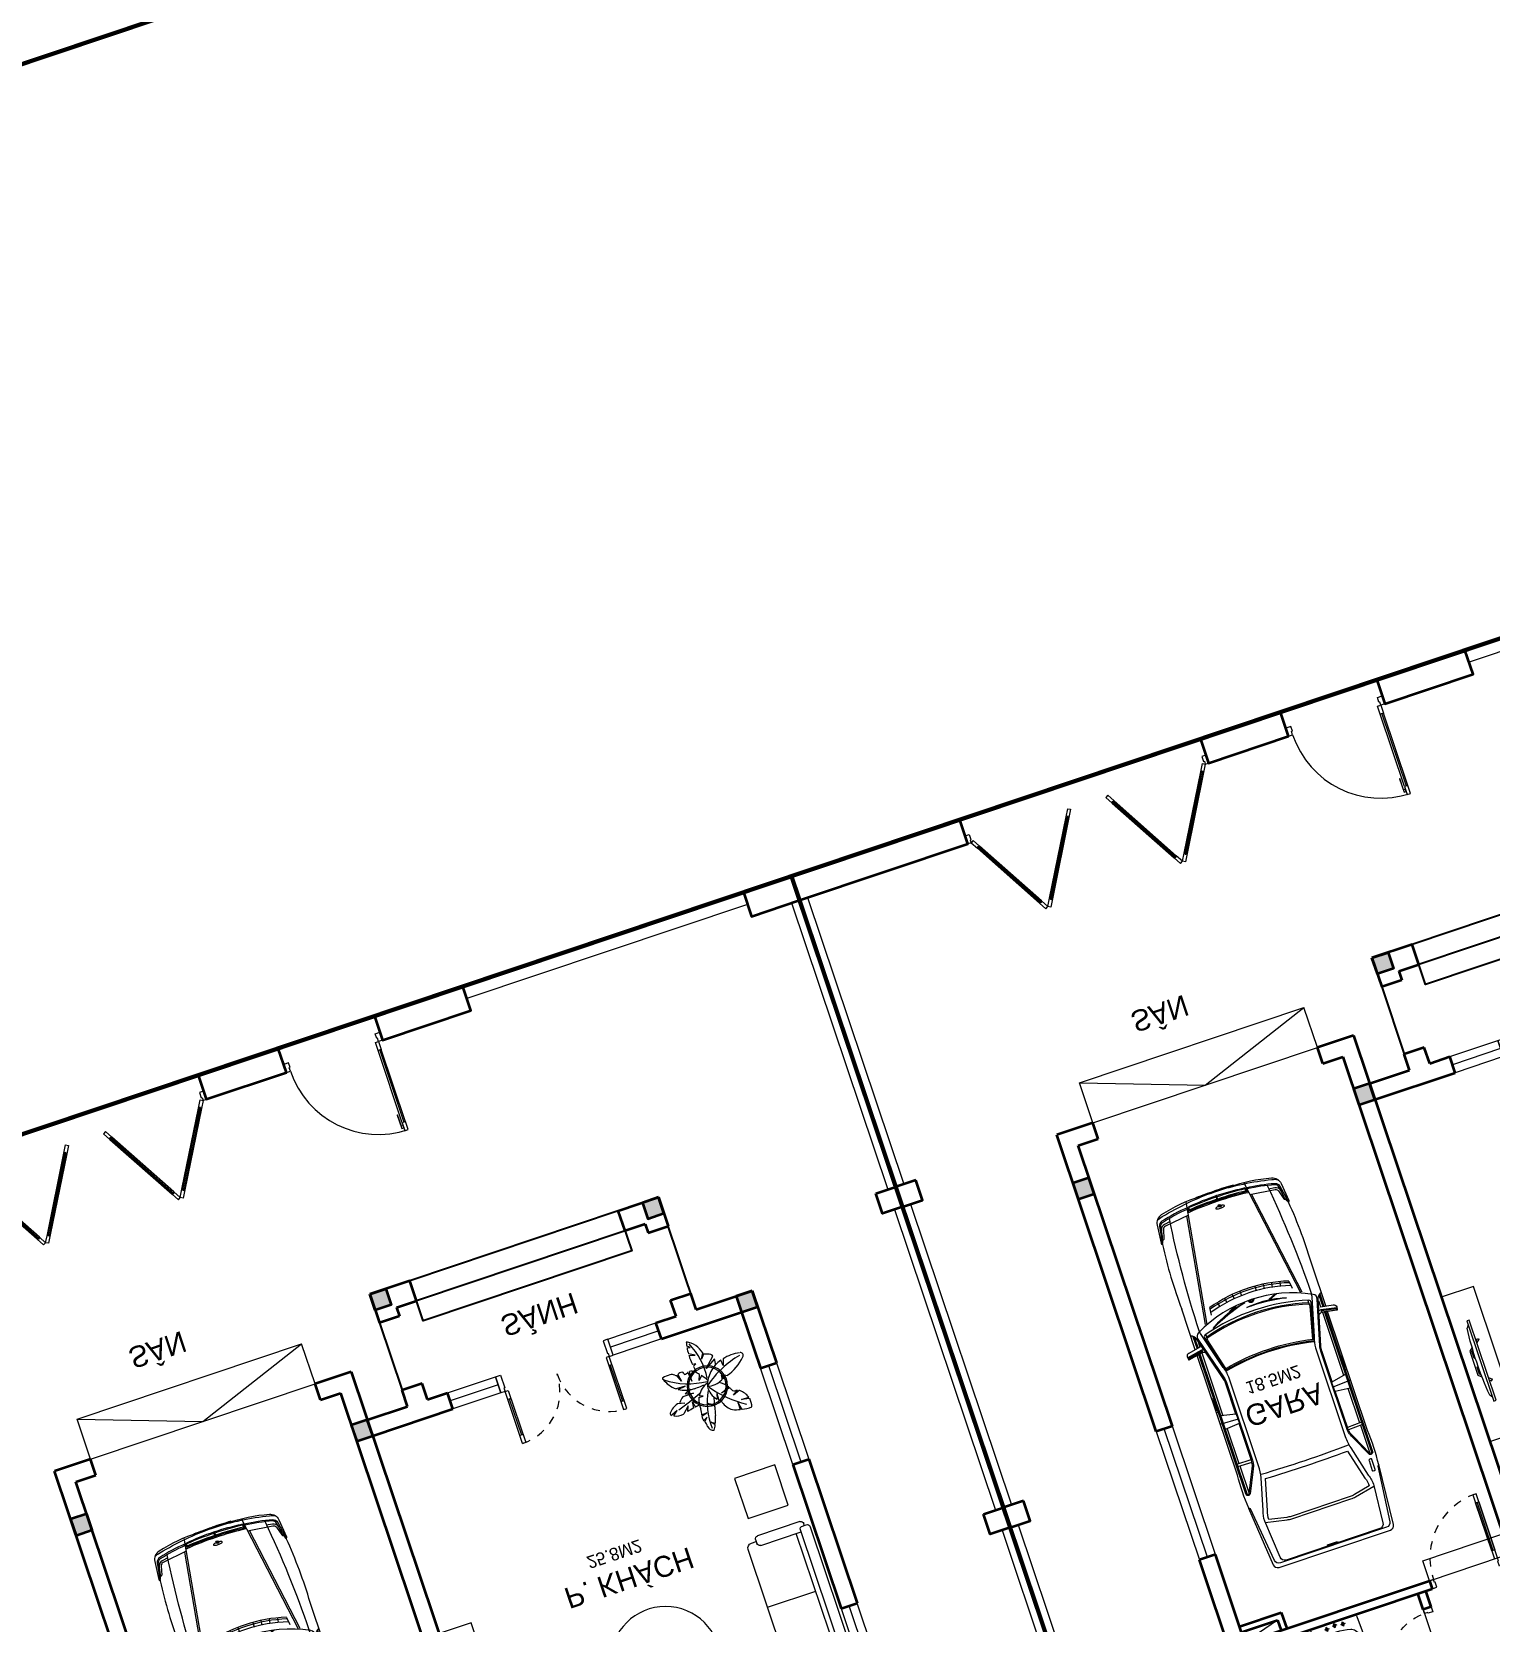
# Model space of a CAD drawing. Header units: metres. Extents: x 568336 to 569219, y 2065964 to 2066430.
# Drawn here: x 568518.65 to 568535.9, y 2066137.86 to 2066156.67 of the extents above; entities that cross this region are included whole.
import ezdxf

# ---------------------------------------------------------------- set-up
doc = ezdxf.new("R2010")
doc.units = ezdxf.units.M
for name, pattern in [('$AUDIT_BAD_LTYPE2', [0]), ('CENTER', [2, 1.25, -0.25, 0.25, -0.25]), ('DASHED', [0.75, 0.5, -0.25]), ('HIDDEN', [0.375, 0.25, -0.125]), ('Xref-VCMT-BT3 - tuong bao$0$HIDDEN', [0.375, 0.25, -0.125])]:
    doc.linetypes.add(name, pattern=pattern)
doc.layers.get('0').update_dxf_attribs({"linetype": 'CONTINUOUS'})
for name, color, linetype, lineweight in [('-CONCRETE', 1, 'CONTINUOUS', 35), ('-DIM', 9, 'CONTINUOUS', 13), ('-DOOR', 137, 'CONTINUOUS', 9), ('-FURNITURE', 46, 'CONTINUOUS', 9), ('-KH', 143, 'CONTINUOUS', 13), ('-LINE1', 7, 'CONTINUOUS', 18), ('-RANH GIOI KHU DAT', 12, 'CENTER', 18), ('-TEXT', 7, 'CONTINUOUS', 15), ('-WALL', 4, 'CONTINUOUS', 35), ('A-Cay', 75, 'CONTINUOUS', 5), ('Bighome_khuat', 251, 'DASHED', 5), ('TEXT25', 2, 'CONTINUOUS', 13)]:
    doc.layers.add(name, color=color, linetype=linetype, lineweight=lineweight)
doc.layers.add('SOLO', color=7, linetype='CONTINUOUS')
doc.styles.add('T1', font='', dxfattribs={"height": 200})
doc.styles.get('T1').set_extended_font_data('VNgeometric Light')

# ---------------------------------------------------------------- blocks, each defined once
blk = doc.blocks.new('M1-T1')
at = {"layer": '-CONCRETE', "color": 1, "linetype": 'HIDDEN', "ltscale": 10, "const_width": 50}
blk.add_lwpolyline([(191582, 50952), (197582, 50952), (197582, 30952), (191582, 30952)], close=True, dxfattribs=at)
at = {"layer": '-LINE1', "lineweight": 18}
blk.add_lwpolyline([(191582, 50952), (197582, 50952), (197582, 30952), (191582, 30952)], close=True, dxfattribs=at)
blk = doc.blocks.new('t1$0$D11')
at = {"linetype": '$AUDIT_BAD_LTYPE2'}
for p, q in [((70, 100), (70, 1000)), ((90, 1000), (90, 100))]:
    blk.add_line(p, q, dxfattribs=at)
for points in [[(50, 1000), (90, 1000), (90, 1100), (50, 1100), (50, 1000)], [(50, 1003), (50, 100)], [(50, 100), (90, 100), (90, 0), (50, 0), (50, 100)]]:
    blk.add_lwpolyline(points)
for points in [[(118, 895), (118, 1064), (90, 1064), (90, 1036), (113, 1036), (113, 895)], [(0, 0), (50, 0), (50, -40), (60, -40), (60, -100), (0, -100)], [(1200, 0), (1150, 0), (1150, -40), (1140, -40), (1140, -100), (1200, -100)]]:
    blk.add_lwpolyline(points, close=True)
at = {"linetype": '$AUDIT_BAD_LTYPE2', "ltscale": 0.3}
blk.add_arc((50, 0), 1100, 0, 90, dxfattribs=at)
blk = doc.blocks.new('A$C6CE07C06')
for p, q in [((1356, 1801), (1350, 1615)), ((1387, 1801), (1382, 1615)), ((1857, 1615), (1840, 1801)), ((1925, 1839), (1915, 1601)), ((1980, 1615), (2018, 1801)), ((2811, 1945), (2844, 1766)), ((2816, 1953), (2822, 1954)), ((2828, 1949), (2860, 1769)), ((2900, 1839), (3433, 1839)), ((3068, 1815), (2905, 1815)), ((3055, 1801), (2907, 1801)), ((1355, 1774), (989, 1774)), ((1842, 1774), (1387, 1774)), ((2839, 1774), (2013, 1774)), ((2856, 1761), (2853, 1760)), ((2996, 1774), (2912, 1774)), ((3245, 1511), (3341, 1500)), ((3370, 1393), (3312, 1380)), ((3391, 1290), (3332, 1281)), ((3406, 1186), (3347, 1180)), ((3414, 1081), (3355, 1079)), ((3414, 884), (3355, 886)), ((3391, 675), (3332, 685)), ((3406, 779), (3347, 785)), ((3341, 465), (3245, 454)), ((3370, 572), (3312, 585)), ((1356, 164), (1350, 350)), ((1387, 164), (1382, 351)), ((1857, 351), (1840, 164)), ((1925, 127), (1915, 364)), ((1980, 351), (2018, 164)), ((2811, 20), (2844, 199)), ((1355, 191), (989, 191)), ((1842, 191), (1387, 191)), ((2839, 191), (2013, 191)), ((2816, 12), (2822, 11)), ((2828, 16), (2860, 196)), ((2901, 127), (3422, 127)), ((3068, 150), (2905, 150)), ((3055, 164), (2907, 164)), ((2996, 191), (2912, 191))]:
    blk.add_line(p, q)
for points in [[(48, 285), (48, 1680, -0.373826), (99, 1739), (803, 1820), (820, 1839), (54, 1773, 0.383818), (0, 1713), (0, 252, 0.383818), (54, 192), (820, 126), (803, 145), (99, 226, -0.373826)], [(2557, 404), (3001, 284, 0.388671), (3036, 301, 0.143383), (3036, 1665, 0.390953), (3001, 1682), (2557, 1559, -0.106047)], [(4564, 983, 0.027521), (4546, 1368, -0.543027), (4554, 1373), (4603, 1360, -0.308444), (4617, 1345, -0.028524), (4637, 983, -0.028524), (4617, 620, -0.308444), (4603, 605), (4554, 592, -0.543027), (4546, 597, 0.027521)], [(4501, 981, 0.027754), (4500, 1005, 0.037978), (4497, 1021, 0.078467), (4490, 1036, 0.253942), (4486, 1038, 0.253942), (4481, 1036, 0.078467), (4475, 1021, 0.037978), (4472, 1005, 0.027754), (4470, 981, 0.027754), (4472, 958, 0.037978), (4475, 941, 0.078467), (4481, 927, 0.253942), (4486, 924, 0.253942), (4490, 927, 0.078467), (4497, 941, 0.037978), (4500, 958, 0.027754)], [(906, 228), (776, 228, 0.414214), (764, 215), (764, 203, 0.414214), (776, 190), (906, 190, 0.414214), (919, 203), (919, 215, 0.414214)]]:
    blk.add_lwpolyline(points, format="xyb", close=True)
for points in [[(817, 1835, -0.039974), (1255, 1839), (2827, 1839)], [(2832, 150), (1846, 150), (999, 150, -0.758852), (984, 205), (1232, 321, -0.14996), (1372, 364), (1915, 364), (2389, 364, -0.077307), (2455, 354), (3016, 199, 0.360394), (3088, 230, 0.242572), (3089, 1735, 0.360655), (3017, 1766), (2455, 1611, -0.077307), (2389, 1601), (1915, 1601), (1372, 1601, -0.137614), (1232, 1645), (984, 1761, -0.758852), (999, 1815), (1846, 1815), (2832, 1815)], [(2834, 1801), (999, 1801, 0.768317), (992, 1772), (1240, 1655, 0.14228), (1371, 1613), (1857, 1615), (1865, 1608), (1971, 1608), (1980, 1615), (2389, 1615, 0.077278), (2451, 1624), (3023, 1782, 0.231129), (3080, 1839)], [(2912, 1774), (2884, 1931, 0.322829), (2849, 1965), (2812, 1959, 0.422531), (2806, 1952), (2842, 1758), (2825, 1723)], [(4578, 1777, -0.06824), (4603, 1702, -0.051611), (4688, 983), (4688, 1178, 0.069896), (4626, 1707, 0.32103), (4523, 1797), (4292, 1820, 0.311578), (4273, 1810, 0.311578)], [(4609, 1370, 0.043765), (4549, 1724, 0.303464), (4496, 1773), (4373, 1795, 0.018633), (4273, 1810, 0.083909), (4370, 1778), (4493, 1756, -0.304556), (4533, 1720, -0.038587), (4593, 1374)], [(4517, 1385), (4476, 1703, 0.304567), (4446, 1739), (4333, 1770, -0.23887), (4324, 1778), (4320, 1790)], [(4553, 340, -0.027873), (3110, 247, -0.059366), (3058, 256), (2582, 386, 0.079464), (2446, 413), (1281, 413, 0.06068), (1127, 394), (736, 296, -0.120949), (592, 270), (116, 311, -0.39497), (59, 371), (59, 1600, -0.404135), (117, 1660), (602, 1699, -0.112937), (736, 1673), (1127, 1571, 0.06068), (1281, 1553), (2446, 1553, 0.070217), (2582, 1578), (3058, 1711, -0.044809), (3109, 1718, -0.02806), (4553, 1625)], [(585, 1698), (531, 1430, 0.050349), (524, 1369), (524, 593, 0.051729), (531, 530), (585, 271)], [(713, 346, -0.11132), (605, 325), (561, 536, -0.051729), (555, 593), (555, 1369, -0.050349), (560, 1424), (605, 1644, -0.111864), (714, 1623), (1102, 1522, 0.016174), (1102, 443), (713, 347)], [(4512, 1628), (4500, 1706, 0.304567), (4453, 1762), (4438, 1766)], [(1170, 1557, 0.017383), (1170, 408, -9.34877)], [(2526, 1563, -0.107872), (2527, 402, 0.970081)], [(2537, 1565, -0.107895), (2538, 400, -0.109161)], [(3212, 1273, -0.045041), (3259, 1070, 0.050749), (3081, 1543, -0.062222), (3208, 1285), (3219, 1281), (3256, 1209)], [(3104, 1495, -0.052375), (3205, 1275), (3214, 1272), (3259, 1184)], [(4578, 988, 0.025968), (4561, 1353, -0.502127), (4565, 1357), (4613, 1347)], [(4689, 1226), (4695, 1226, -0.001921), (4700, 983)], [(3197, 762, -0.045041), (3153, 558, 0.050749), (3195, 1062, -0.062222), (3198, 775), (3207, 766), (3242, 679)], [(3239, 660), (3198, 760), (3191, 767, 0.052375), (3195, 1009)], [(4578, 188, 0.06824), (4603, 263, 0.051611), (4688, 983), (4688, 788, -0.069896), (4626, 258, -0.32103), (4523, 168), (4292, 145, -0.311578), (4273, 155, -0.311578)], [(4613, 618), (4565, 608, -0.502127), (4561, 612, 0.02601), (4578, 977, 0.026384)], [(4689, 739), (4695, 739, 0.001921), (4700, 983)], [(4611, 595, -0.046101), (4549, 241, -0.303464), (4496, 192), (4373, 171, -0.018633), (4273, 155, -0.083909), (4370, 187), (4493, 209, 0.304556), (4533, 245, 0.038587), (4593, 591)], [(4517, 580), (4476, 262, -0.304567), (4446, 227), (4333, 195, 0.23887), (4324, 187), (4320, 175)], [(2834, 164), (999, 164, -0.768317), (992, 193), (1240, 310, -0.149181), (1371, 351), (1857, 351), (1865, 357), (1971, 357), (1980, 351), (2389, 351, -0.077278), (2451, 341), (3023, 184, -0.228236), (3080, 127)], [(2912, 191), (2884, 34, -0.322829), (2849, 0), (2812, 6, -0.422531), (2806, 14), (2842, 207), (2825, 242)], [(4512, 337), (4500, 259, -0.304567), (4453, 203), (4438, 199)], [(817, 130, 0.041495), (1267, 127), (2827, 127)]]:
    blk.add_lwpolyline(points, format="xyb")
for points in [[(2072, 1839), (2072, 1815), (2251, 1815), (2251, 1839)], [(2092, 1839), (2092, 1830), (2233, 1830), (2233, 1839)], [(2835, 1963), (2874, 1764), (2872, 1737)], [(2558, 1553), (2959, 1653), (3041, 1653)], [(3153, 1597), (4682, 1360)], [(3157, 1617), (4514, 1407)], [(49, 1051), (76, 1051), (76, 920), (49, 920)], [(3153, 368), (4682, 605)], [(2558, 412), (2959, 313), (3041, 313)], [(3157, 348), (4514, 558)], [(2835, 2), (2874, 201), (2872, 228)], [(2072, 127), (2072, 150), (2251, 150), (2251, 127)], [(2092, 127), (2092, 135), (2233, 135), (2233, 127)]]:
    blk.add_lwpolyline(points)
blk.add_lwpolyline([(4637, 988), (4570, 988), (4570, 977), (4637, 977)], close=True)
blk.add_circle((4502, 982), 17.5)
for centre, radius, start, end in [((2818, 1947), 6.67, 102.2823, 190.4042), ((2821, 1948), 6.67, 10.3268, 82.609), ((3648, -4086), 5929, 83.9529, 92.0822), ((2851, 1767), 6.67, 190.4042, 285.2365), ((2854, 1768), 6.67, 285.2365, 10.3268), ((714, 984), 2372, 343.5716, 16.3779), ((714, 983), 2387, 343.6793, 16.2892), ((1629, 983), 1731, 359.9757, 17.6213), ((1607, 983), 1789, 359.9764, 16.8703), ((1629, 983), 1789, 359.9764, 16.7982), ((1059, 1015), 3532, 359.565, 5.5133), ((1059, 1015), 3560, 359.5684, 5.381), ((4612, 1343), 4.58, 6.5805, 75.1489), ((3280, 983), 40.8, 103.7631, 256.1858), ((3280, 983), 25.6, 111.5508, 248.398), ((1629, 982), 1731, 342.3787, 0.0243), ((1607, 982), 1789, 343.1297, 0.0236), ((1629, 982), 1789, 343.2018, 0.0236), ((1059, 950), 3532, 354.4867, 0.4446), ((1059, 950), 3560, 354.619, 0.4411), ((4612, 622), 4.58, 284.8511, 353.4195), ((2851, 198), 6.67, 74.7635, 169.5958), ((2854, 197), 6.67, 349.6732, 74.7635), ((2818, 19), 6.67, 169.5958, 257.7177), ((2821, 17), 6.67, 277.391, 349.6732), ((3653, 6050), 5928, 267.7698, 276.0029)]:
    blk.add_arc(centre, radius, start, end)
blk = doc.blocks.new('*U221')
for p, q in [((-1310, 550), (-1350, 550)), ((-1330, 100), (-1330, 550)), ((-90, 550), (-50, 550)), ((-70, 100), (-70, 550)), ((-1310, 100), (-1350, 100)), ((-90, 100), (-50, 100))]:
    blk.add_line(p, q)
for points in [[(-1350, 0), (-1310, 0), (-1310, 650), (-1350, 650)], [(-50, 0), (-90, 0), (-90, 650), (-50, 650)], [(-1400, -200), (-1340, -200), (-1340, -40), (-1350, -40), (-1350, 0), (-1400, 0)], [(0, -200), (-60, -200), (-60, -40), (-50, -40), (-50, 0), (0, 0)]]:
    blk.add_lwpolyline(points, close=True)
at = {"linetype": 'HIDDEN', "ltscale": 0.1}
for centre, start, end in [((-1350, 0), 0, 90), ((-50, 0), 90, 180)]:
    blk.add_arc(centre, 650, start, end, dxfattribs=at)
blk = doc.blocks.new('A$Cf08be9d0')
at = {"layer": '-FURNITURE'}
for p, q in [((2280, 780), (120, 780)), ((840, 780), (840, 180)), ((1560, 780), (1560, 180)), ((0, 96), (0, 624)), ((36, 660), (84, 660)), ((60, 720), (60, 660)), ((120, 624), (120, 120)), ((2280, 624), (2280, 120)), ((2364, 660), (2316, 660)), ((2340, 720), (2340, 660)), ((2400, 96), (2400, 624)), ((60, 60), (36, 60)), ((60, 84), (60, 36)), ((2304, 120), (96, 120)), ((96, 0), (2304, 0)), ((2280, 180), (120, 180)), ((2340, 36), (2340, 84)), ((2340, 60), (2364, 60))]:
    blk.add_line(p, q, dxfattribs=at)
for centre, radius, start, end in [((120, 720), 60, 90, 180), ((2280, 720), 60, 0, 90), ((36, 624), 36, 90, 180), ((84, 624), 36, 0, 90), ((2316, 624), 36, 90, 180), ((2364, 624), 36, 0, 90), ((36, 96), 36, 180, 270), ((96, 84), 36, 90, 180), ((96, 36), 36, 180, 270), ((2304, 84), 36, 0, 90), ((2304, 36), 36, 270, 0), ((2364, 96), 36, 270, 0)]:
    blk.add_arc(centre, radius, start, end, dxfattribs=at)
blk = doc.blocks.new('*U95')
at = {"color": 251}
blk.add_line((-70, 100), (-70, 500), dxfattribs=at)
for points in [[(-50, 0), (-50, 600), (-90, 600), (-90, 0)], [(-50, 100), (-90, 100), (-90, 500), (-50, 500)], [(-700, -100), (-640, -100), (-640, -40), (-650, -40), (-650, 0), (-700, 0)], [(0, -100), (-60, -100), (-60, -40), (-50, -40), (-50, 0), (0, 0)]]:
    blk.add_lwpolyline(points, close=True)
at = {"layer": 'Bighome_khuat', "linetype": 'Xref-VCMT-BT3 - tuong bao$0$HIDDEN'}
blk.add_arc((-50, 0), 600, 90, 180, dxfattribs=at)
blk = doc.blocks.new('*U96')
at = {"color": 251}
blk.add_line((-70, 100), (-70, 700), dxfattribs=at)
for points in [[(-50, 0), (-50, 800), (-90, 800), (-90, 0)], [(-50, 100), (-90, 100), (-90, 700), (-50, 700)], [(-900, -100), (-840, -100), (-840, -40), (-850, -40), (-850, 0), (-900, 0)], [(0, -100), (-60, -100), (-60, -40), (-50, -40), (-50, 0), (0, 0)]]:
    blk.add_lwpolyline(points, close=True)
at = {"layer": 'Bighome_khuat', "linetype": 'Xref-VCMT-BT3 - tuong bao$0$HIDDEN'}
blk.add_arc((-50, 0), 800, 90, 180, dxfattribs=at)
blk = doc.blocks.new('A$C5C575821')
at = {"layer": '-CONCRETE'}
h = blk.add_hatch(color=256, dxfattribs=at)
h.dxf.hatch_style = 1
h.paths.add_polyline_path([(0, 200), (0, 0), (200, 0), (200, 200)])
blk.add_lwpolyline([(0, 0), (200, 0), (200, 200), (0, 200)], close=True, dxfattribs=at)
blk = doc.blocks.new('XR.MB.LM123$0$tvi 1')
blk.add_lwpolyline([(29, 0), (29, -1000), (0, -1000), (0, 0)], close=True)
for points in [[(29, -50), (52, -81)], [(-24, -236), (-39, -252)], [(0, -285), (-39, -252)], [(0, -256), (-24, -236)], [(70, -315), (111, -350), (111, -650), (70, -685)], [(89, -446), (89, -360), (71, -345)], [(89, -554), (89, -640), (71, -655)], [(89, -446), (73, -446)], [(89, -554), (73, -554)], [(0, -715), (-39, -748)], [(-24, -764), (-39, -748)], [(0, -744), (-24, -764)], [(29, -950), (52, -919)]]:
    blk.add_lwpolyline(points)
blk.add_arc((-4025, -500), 4099, 354.1311, 5.8689)
blk = doc.blocks.new('LUOI M1')
at = {"layer": '-WALL'}
for p in [(-200, 13100), (4600, 13100), (8100, 13100), (-200, 9400), (4600, 9400), (8100, 9400), (-200, 5600), (4600, 5600), (8100, 5600), (-200, -200), (4600, -200), (8100, -200)]:
    blk.add_blockref('A$C5C575821', p, dxfattribs=at)
blk = doc.blocks.new('mb-cay16')
for p, q in [((131, 565), (69, 607)), ((79, 629), (131, 565)), ((-612, 395), (-475, 368)), ((-475, 368), (-605, 366)), ((-433, 528), (-402, 389)), ((-402, 389), (-403, 519)), ((76, 249), (-23, 300)), ((-12, 331), (76, 249)), ((247, 422), (149, 395)), ((149, 395), (242, 402)), ((231, 524), (166, 464)), ((166, 464), (244, 504)), ((409, 179), (522, 284)), ((-490, 209), (-374, 255)), ((-374, 255), (-461, 192)), ((-346, 111), (-191, 154)), ((-191, 154), (-338, 93)), ((-113, 139), (-112, 254)), ((-113, 139), (-91, 231)), ((195, 106), (117, 106)), ((117, 106), (180, 78)), ((260, 6), (450, 8)), ((395, -26), (260, 6)), ((323, 141), (303, 240)), ((334, 245), (323, 141)), ((448, 268), (409, 179)), ((532, 87), (448, 120)), ((448, 120), (574, 92)), ((693, 264), (615, 197)), ((615, 197), (723, 244)), ((-312, -137), (-374, -96)), ((-312, -77), (-291, -67)), ((-312, -142), (-312, -77)), ((-291, -67), (-286, -129)), ((-286, -129), (-267, -55)), ((36, -233), (100, -165)), ((100, -165), (61, -263)), ((218, -196), (205, -361)), ((237, -357), (218, -196)), ((485, -134), (354, -151)), ((354, -151), (513, -157)), ((410, -375), (385, -251)), ((385, -251), (430, -368)), ((-400, -385), (-364, -279)), ((-364, -279), (-356, -378)), ((-262, -431), (-77, -321)), ((-77, -321), (-253, -484)), ((-111, -563), (-53, -498)), ((-53, -498), (-105, -588)), ((115, -424), (62, -449)), ((62, -449), (119, -456)), ((128, -621), (24, -595)), ((24, -595), (128, -650)), ((120, -758), (65, -741)), ((65, -741), (116, -789))]:
    blk.add_line(p, q)
for centre, radius, start, end in [((-329, 448), 288, 161.2206, 190.4639), ((-592, -284), 825, 78.825, 90.6697), ((-979, 594), 1130, 330.6725, 3.641), ((672, 341), 659, 156.2013, 167.6168), ((672, 341), 659, 146.019, 154.0763), ((103, 601), 111, 7.5431, 78.0474), ((371, 601), 160, 174.7063, 208.789), ((-329, 448), 288, 196.4071, 234.1871), ((-1567, -1154), 1923, 36.7035, 57.4695), ((-592, -284), 825, 67.6949, 76.7945), ((-446, 225), 304, 15.845, 56.6107), ((-65, 333), 91.7, 195.845, 230.5606), ((1597, -159), 1682, 164.075, 168.4284), ((1597, -159), 1682, 162.73, 163.0792), ((-1650, 851), 1718, 342.73, 347.6168), ((-120, 252), 347, 335.1428, 8.1671), ((932, 225), 712, 165.6239, 173.8497), ((129, 455), 123, 344.0084, 22.936), ((932, 225), 712, 164.0084, 164.1101), ((-317, 3808), 3622, 283.398, 283.5483), ((583, 70), 223, 60.4468, 103.5483), ((-428, 307), 116, 233.2325, 237.5887), ((-428, 307), 116, 255.929, 267.091), ((-423, 137), 55.6, 24.2055, 101.4054), ((21, 337), 432, 204.2055, 211.5513), ((21, 337), 432, 213.4357, 237.8387), ((-339, 0), 339, 47.9514, 50.5606), ((-339, 0), 339, 354.6008, 42.9255), ((-120, 252), 347, 286.6838, 329.891), ((2154, -4834), 5268, 107.3413, 112.3058), ((-317, 3808), 3622, 278.6352, 279.8665), ((-317, 3808), 3622, 280.3581, 282.1977), ((222, 322), 389, 305.9962, 321.846), ((501, 377), 294, 284.4707, 323.1477), ((710, 220), 32.6, 323.1477, 55.438), ((-116, -923), 867, 107.2231, 135.0207), ((-1002, 1224), 1607, 281.5143, 307.8151), ((-514, 139), 540, 287.0409, 341.5638), ((-107, -353), 338, 71.7274, 118.1939), ((1131, -297), 1182, 173.2497, 205.5927), ((808, 380), 986, 210.5659, 218.4214), ((-127, -1432), 1327, 53.4555, 85.594), ((376, -5410), 5352, 91.6804, 93.9771), ((808, 380), 986, 220.6948, 225.7556), ((233, -520), 459, 57.0713, 91.6804), ((222, 322), 389, 277.7731, 296.4251), ((233, -520), 459, 17.5149, 52.2403), ((-695, -345), 48.9, 135.0207, 258.407), ((-570, 293), 699, 259.5557, 284.077), ((-28, -420), 234, 157.0771, 182.7473), ((-197, -468), 57.9, 196.0589, 237.7317), ((-28, -420), 234, 195.99, 196.0589), ((-51, -236), 332, 237.7317, 259.8031), ((205, -352), 101, 159.0815, 190.5201), ((-1182, -610), 1311, 8.17, 10.5201), ((-1182, -610), 1311, 1.7556, 6.7346), ((205, -239), 122, 225.7556, 269.9757), ((205, -239), 122, 285.2069, 289.7369), ((544, -1184), 882, 107.1013, 109.7369), ((290, -359), 18.4, 357.8128, 107.1013), ((341, -361), 32.2, 177.8128, 248.0461), ((357, -321), 74.9, 248.0461, 310.8614), ((432, -409), 40.5, 122.9882, 130.8614), ((432, -409), 40.5, 45.3238, 92.9093), ((541, -299), 114, 225.3238, 268.3174), ((560, 349), 762, 268.3174, 278.1257), ((666, -393), 12.2, 278.1257, 73.0687), ((272, -512), 385, 191.4146, 242.8877), ((-875, -604), 1004, 345.5239, 349.5865), ((-875, -604), 1004, 351.2018, 357.3602), ((-875, -604), 1004, 358.99, 1.9297)]:
    blk.add_arc(centre, radius, start, end)
blk = doc.blocks.new('A$C617b7985')
at = {"layer": '-DOOR'}
for p, q in [((50, 187), (540, 1035)), ((570, 1018), (80, 169)), ((670, 1018), (1160, 169)), ((1191, 187), (701, 1035)), ((1281, 0), (1281, 100))]:
    blk.add_line(p, q, dxfattribs=at)
for points in [[(556, 1038), (564, 1033), (64, 167), (56, 172)], [(620, 1104), (570, 1018), (559, 1024), (564, 1033), (556, 1038), (551, 1029), (540, 1035), (590, 1122)], [(620, 1104), (670, 1018), (681, 1024), (676, 1033), (685, 1038), (690, 1029), (701, 1035), (651, 1122)], [(685, 1038), (676, 1033), (1176, 167), (1185, 172)], [(61, 180), (56, 172), (64, 167), (69, 175), (80, 169), (30, 83), (0, 100), (50, 187)], [(1180, 180), (1185, 172), (1176, 167), (1171, 175), (1160, 169), (1210, 83), (1241, 100), (1191, 187)], [(1231, 65), (1241, 65), (1241, 100), (1281, 100), (1281, 0), (1231, 0)]]:
    blk.add_lwpolyline(points, close=True, dxfattribs=at)
blk = doc.blocks.new('A$Ca51cd422')
for p, q in [((167, 414), (224, 414)), ((195, 383), (195, 443)), ((267, 429), (324, 429)), ((295, 398), (295, 458)), ((367, 414), (424, 414)), ((395, 383), (395, 443)), ((249, 215), (342, 215)), ((295, 165), (295, 264))]:
    blk.add_line(p, q)
for points in [[(0, 200, 0.414214), (200, 0), (390, 0, 0.414214), (590, 200), (581, 446, 0.409799), (551, 475), (39, 475, 0.403607), (9, 446)], [(177, 40, 0.090773), (424, 43, 0.149887), (521, 96, 0.430722), (482, 321, 0.080637), (470, 327, 0.127732), (125, 329, 0.074208), (114, 325, 0.443092), (69, 96, 0.13364), (154, 46, 0.033617)]]:
    blk.add_lwpolyline(points, format="xyb", close=True)
for centre, radius in [((195, 414), 17.5), ((295, 429), 17.5), ((395, 414), 17.5), ((295, 215), 37.5), ((295, 215), 22.5), ((295, 215), 22.5)]:
    blk.add_circle(centre, radius)
blk = doc.blocks.new('BT1-T1')
at = {"layer": '-DOOR'}
for points in [[(198008, 38701), (198008, 39401)], [(198187, 38401), (199087, 38401)], [(198187, 38401), (198187, 38151), (199187, 38151)], [(204087, 37701), (204087, 36501)], [(195787, 37301), (195787, 35701)], [(204087, 33501), (204087, 34701)], [(200987, 32701), (200387, 32701)], [(202987, 32701), (202387, 32701)]]:
    blk.add_lwpolyline(points, dxfattribs=at)
for points in [[(204187, 36501), (203987, 36501), (203987, 37701), (204187, 37701)], [(195887, 35701), (195687, 35701), (195687, 37301), (195887, 37301)], [(204187, 34701), (203987, 34701), (203987, 33501), (204187, 33501)], [(200987, 32801), (200387, 32801), (200387, 32601), (200987, 32601)], [(202987, 32801), (202387, 32801), (202387, 32601), (202987, 32601)]]:
    blk.add_lwpolyline(points, close=True, dxfattribs=at)
at = {"layer": '-FURNITURE'}
blk.add_lwpolyline([(196337, 38271), (195887, 38401)], dxfattribs=at)
for points in [[(199787, 35268), (199387, 35268), (199387, 37068), (199787, 37068)], [(203784, 35140), (203784, 34640), (203284, 34640), (203284, 35140)]]:
    blk.add_lwpolyline(points, close=True, dxfattribs=at)
blk.add_circle((201821, 36432), 650, dxfattribs=at)
at = {"layer": '-LINE1', "ltscale": 10}
for p, q in [((193787, 36226), (193787, 39976)), ((206087, 36226), (206087, 39976)), ((193787, 32226), (193787, 35976)), ((206087, 32226), (206087, 35976)), ((193787, 28401), (193787, 31976)), ((206087, 28401), (206087, 31976))]:
    blk.add_line(p, q, dxfattribs=at)
at = {"layer": '-LINE1', "lineweight": 18}
blk.add_line((206087, 28101), (193787, 28102), dxfattribs=at)
at = {"layer": '-LINE1'}
for points in [[(196137, 32001), (198937, 32001)], [(196137, 32001), (196137, 31501), (197537, 32001), (198937, 31501)], [(198937, 32001), (198937, 31501)], [(196137, 31501), (198937, 31501)]]:
    blk.add_lwpolyline(points, dxfattribs=at)
at = {"layer": '-LINE1', "lineweight": 18}
blk.add_lwpolyline([(205587, 28251), (202087, 28251)], dxfattribs=at)
at = {"layer": '-RANH GIOI KHU DAT', "linetype": 'HIDDEN', "ltscale": 10, "const_width": 50}
blk.add_lwpolyline([(193687, 28101), (206187, 28101), (206187, 48101), (193687, 48101)], close=True, dxfattribs=at)
at = {"layer": '-WALL'}
for p, q in [((195687, 38601), (195687, 37301)), ((198108, 38701), (198008, 38701)), ((198008, 38701), (198008, 38501)), ((198108, 38701), (198108, 38501)), ((199387, 32001), (199387, 38601)), ((195887, 38401), (198187, 38401)), ((196337, 38271), (196337, 38401)), ((196407, 38201), (196407, 38401)), ((198187, 38401), (198187, 38501)), ((199187, 32201), (199187, 38401)), ((195887, 38271), (196337, 38271)), ((195887, 38201), (196407, 38201)), ((203987, 34701), (203987, 36501)), ((204187, 34701), (204187, 36501)), ((195887, 35701), (195887, 32201)), ((203987, 32801), (203987, 33501)), ((204187, 32601), (204187, 33501)), ((199387, 32801), (200387, 32801)), ((200387, 32801), (200387, 32601)), ((202987, 32801), (203987, 32801)), ((202987, 32801), (202987, 32601)), ((199387, 32601), (199887, 32601)), ((199887, 32601), (199887, 32401)), ((200137, 32601), (200137, 32401)), ((202987, 32601), (203237, 32601)), ((203237, 32601), (203237, 32401)), ((203487, 32601), (204187, 32601)), ((203487, 32601), (203487, 32401)), ((200137, 32401), (199887, 32401)), ((203237, 32401), (203487, 32401)), ((195887, 32201), (196137, 32201)), ((196137, 32201), (196137, 32001)), ((198937, 32201), (199187, 32201)), ((198937, 32201), (198937, 32001)), ((196137, 32001), (195687, 32001)), ((199387, 32001), (198937, 32001)), ((200137, 31561), (199887, 31561)), ((199887, 31201), (199887, 31561)), ((200137, 31451), (200137, 31561)), ((200137, 31451), (200387, 31451)), ((200387, 31451), (200387, 31201)), ((203237, 31451), (202987, 31451)), ((202987, 31451), (202987, 31201)), ((203237, 31561), (203487, 31561)), ((203237, 31451), (203237, 31561)), ((203487, 31201), (203487, 31561)), ((200387, 31201), (199887, 31201)), ((202987, 31201), (203487, 31201))]:
    blk.add_line(p, q, dxfattribs=at)
for points in [[(197387, 39501), (197387, 40551), (196387, 40551), (196387, 38501), (198187, 38501)], [(195887, 38401), (195887, 37301)], [(195887, 37301), (195687, 37301)], [(203987, 36501), (204187, 36501)], [(195687, 35701), (195687, 32001)], [(195887, 35701), (195687, 35701)], [(203987, 34701), (204187, 34701)], [(203987, 33501), (204187, 33501)], [(200137, 32601), (200387, 32601)]]:
    blk.add_lwpolyline(points, dxfattribs=at)
for points in [[(193937, 35976), (193687, 35976), (193687, 36226), (193937, 36226)], [(205937, 35976), (206187, 35976), (206187, 36226), (205937, 36226)], [(193937, 31976), (193687, 31976), (193687, 32226), (193937, 32226)], [(205937, 31976), (206187, 31976), (206187, 32226), (205937, 32226)], [(195787, 28101), (193687, 28101), (193687, 28401), (195787, 28401)], [(199787, 28101), (198787, 28101), (198787, 28401), (199787, 28401)], [(202087, 28101), (200987, 28101), (200987, 28401), (202087, 28401)], [(206187, 28101), (205587, 28101), (205587, 28401), (206187, 28401)]]:
    blk.add_lwpolyline(points, close=True, dxfattribs=at)
at = {"layer": 'A-Cay'}
for radius in [240, 223]:
    blk.add_circle((203325, 33502), radius, dxfattribs=at)
at = {"layer": 'SOLO'}
for p, q in [((203487, 32601), (203487, 31451)), ((199887, 31561), (199887, 32401)), ((202987, 31451), (200387, 31451)), ((202987, 31201), (200387, 31201))]:
    blk.add_line(p, q, dxfattribs=at)
blk.add_lwpolyline([(202987, 31201), (202987, 31701), (200387, 31701), (200387, 31201)], dxfattribs=at)
at = {"layer": '-CONCRETE', "xscale": -1}
blk.add_blockref('LUOI M1', (203987, 32801), dxfattribs=at)
at = {"layer": '-DOOR', "rotation": 90.00000000000001}
blk.add_blockref('*U95', (198008, 39401), dxfattribs=at)
at = {"layer": '-DOOR', "xscale": -1, "rotation": 180}
blk.add_blockref('*U96', (199087, 38401), dxfattribs=at)
at = {"layer": '-DOOR', "xscale": -1}
for name, p in [('*U221', (200987, 32801)), ('t1$0$D11', (200987, 28401))]:
    blk.add_blockref(name, p, dxfattribs=at)
at = {"layer": '-FURNITURE'}
for name, p, rotation in [('A$Ca51cd422', (197249, 38976), 180), ('A$Cf08be9d0', (203948, 35369), 90.00000000000001)]:
    blk.add_blockref(name, p, dxfattribs=dict(at, rotation=rotation))
at = {"layer": '-FURNITURE', "xscale": -0.9499999999970896, "yscale": 0.9499999999970896, "zscale": 0.9499999999970896, "rotation": 90}
blk.add_blockref('A$C6CE07C06', (198179, 37686), dxfattribs=at)
at = {"layer": '-FURNITURE', "extrusion": (0, 0, -1), "xscale": -1, "rotation": 180.0036897224084}
blk.add_blockref('XR.MB.LM123$0$tvi 1', (-199613, 35629), dxfattribs=at)
at = {"layer": '-WALL'}
for name, p in [('A$C5C575821', (199887, 31201)), ('A$C617b7985', (197507, 28301))]:
    blk.add_blockref(name, p, dxfattribs=at)
at = {"layer": '-WALL', "xscale": -1}
for name, p in [('A$C5C575821', (203487, 31201)), ('A$C617b7985', (197068, 28301))]:
    blk.add_blockref(name, p, dxfattribs=at)
at = {"layer": 'A-Cay', "xscale": -0.7, "yscale": 0.7, "zscale": 0.7}
blk.add_blockref('mb-cay16', (203324, 33525), dxfattribs=at)
at = {"layer": '-TEXT', "color": 2}
for s, p in [('GARA', (196748, 35759)), ('P. KHÁCH', (200937, 35235)), ('SẢNH', (201246, 31944)), ('SÂN', (196954, 30903))]:
    blk.add_text(s, height=250, dxfattribs=at).set_placement(p)
at = {"layer": 'TEXT25', "style": 'T1'}
for s, p in [('18.5M2', (196859, 35485)), ('25.8M2', (201316, 34961))]:
    blk.add_text(s, height=150, rotation=0, dxfattribs=at).set_placement(p)

msp = doc.modelspace()

# ---------------------------------------------------------------- block references
at = {"layer": '-DIM', "xscale": -0.001, "yscale": 0.001, "zscale": 0.001, "rotation": 18.5516401755757}
msp.add_blockref('M1-T1', (568713.051, 2066188.92), dxfattribs=at)
at = {"layer": '-KH', "xscale": -0.001, "yscale": 0.001, "zscale": 0.001, "rotation": 198.551499804033}
for p in [(568335.071, 2066111.703), (568323.221, 2066107.726)]:
    msp.add_blockref('BT1-T1', p, dxfattribs=at)

doc.saveas('drawing.dxf')
